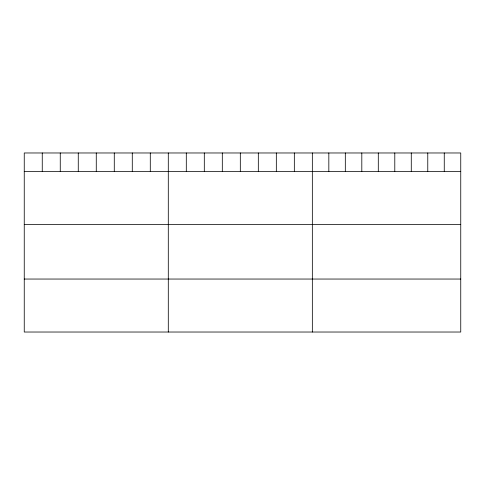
<?xml version="1.0" encoding="UTF-8"?>
<svg xmlns="http://www.w3.org/2000/svg" width="485" height="485" viewBox="0 0 485 485"><rect width="100%" height="100%" fill="white"/><g stroke="black" fill="none" stroke-linecap="round" stroke-linejoin="round"><path stroke-width="0.73" d="M460.75 171.478L460.75 332.025L24.25 332.025L24.25 152.975L460.75 152.975L460.75 171.478L24.25 171.478M24.25 224.458L460.75 224.458M24.25 279.045L460.75 279.045M444.26 152.975L444.26 171.478M427.77 152.975L427.77 171.478M411.28 152.975L411.28 171.478M394.79 152.975L394.79 171.478M378.3 152.975L378.3 171.478M361.81 152.975L361.81 171.478M345.32 152.975L345.32 171.478M328.83 152.975L328.83 171.478M312.34 152.975L312.34 332.025M294.334 152.975L294.334 171.478M276.329 152.975L276.329 171.478M258.323 152.975L258.323 171.478M240.317 152.975L240.317 171.478M222.312 152.975L222.312 171.478M204.306 152.975L204.306 171.478M186.301 152.975L186.301 171.478M168.295 152.975L168.295 332.025M150.289 152.975L150.289 171.478M132.284 152.975L132.284 171.478M114.278 152.975L114.278 171.478M96.272 152.975L96.272 171.478M78.267 152.975L78.267 171.478M60.261 152.975L60.261 171.478M42.256 152.975L42.256 171.478"/></g></svg>
